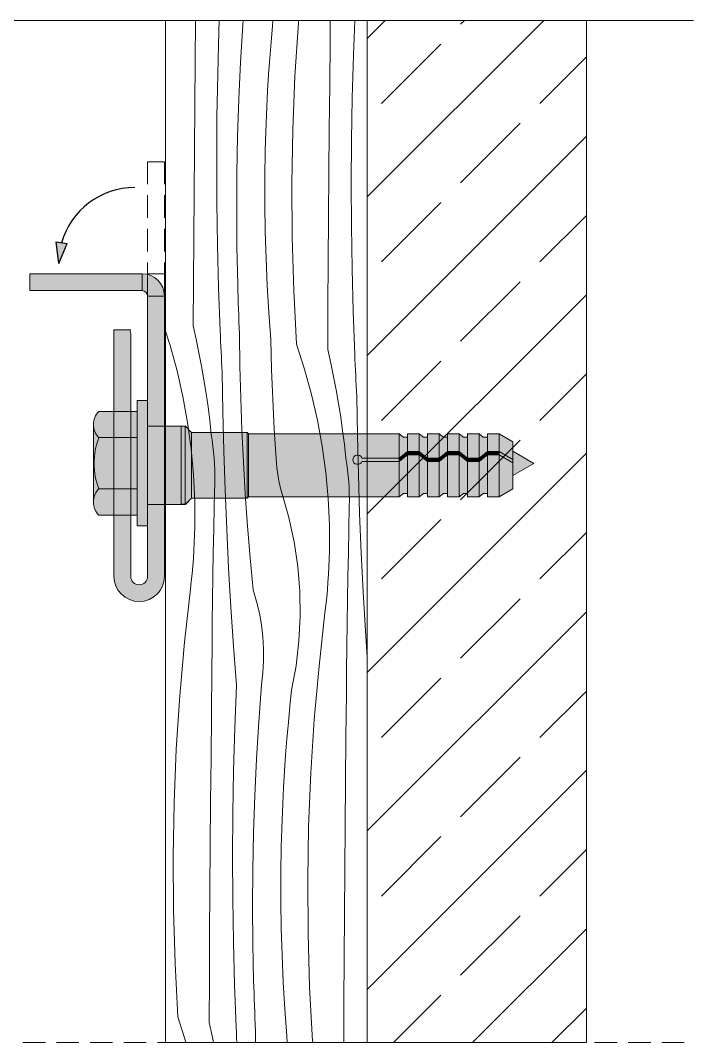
# Model space of a CAD drawing. Header units: millimetres. Extents: x -7826 to 55813, y 465 to 25965.
# Drawn here: x 49524 to 50125, y 17603 to 18515 of the extents above; entities that cross this region are included whole.
import ezdxf

# ---------------------------------------------------------------- set-up
doc = ezdxf.new("R2010")
doc.units = ezdxf.units.MM
doc.linetypes.add('Hidden Line', pattern=[30.00000000000001, 20, -10.00000000000001])
for name, color, linetype, lineweight in [('2D - Ogolne2', 251, 'Continuous', 15), ('2D Drafting - General102', 254, 'Continuous', 13), ('2D Drafting - General121', 255, 'Continuous', 0), ('2D Drafting - General2', 251, 'Continuous', 15), ('2D Drafting - General81', 251, 'Continuous', 20), ('ELE-warstwy2', 251, 'Continuous', 15), ('ELE-warstwy5', 161, 'Continuous', 25)]:
    doc.layers.add(name, color=color, linetype=linetype, lineweight=lineweight)
doc.layers.add('ELE-warstwy', color=7, linetype='Continuous')

# ---------------------------------------------------------------- blocks, each defined once
blk = doc.blocks.new('*X10')
at = {"layer": '2D Drafting - General81', "linetype": 'Continuous'}
for p, q in [((-48638.30052535297, 70713.02367664415), (-48637.98628550171, 70749.45745409699)), ((-48617.09543339001, 70739.73768477936), (-48616.72781924646, 70749.45745409699)), ((-48595.61483607774, 70745.23772607418), (-48595.29940338677, 70749.45745409699)), ((-48569.29773080954, 70744.59996641522), (-48568.82791658689, 70749.45745409699)), ((-48549.2544625452, 70699.64246053908), (-48546.1694664694, 70747.36089438394)), ((-48546.1694664694, 70747.36089438394), (-48545.98420055479, 70749.45745409699)), ((-48517.89342503818, 70731.19633603697), (-48517.72944995941, 70749.45745409699)), ((-48497.02767214277, 70718.56649895821), (-48495.85933659429, 70749.45745409699)), ((-48618.1344516319, 70701.5948504524), (-48617.09543339001, 70739.73768477936)), ((-48597.62923019942, 70712.25299251566), (-48595.61483607774, 70745.23772607418)), ((-48570.56404231687, 70730.14615155164), (-48569.29773080954, 70744.59996641522)), ((-48571.69975817657, 70715.68148914873), (-48570.56404231687, 70730.14615155164)), ((-48518.23276410573, 70691.85249082299), (-48517.89342503818, 70731.19633603697)), ((-48638.62591784885, 70673.67971361364), (-48638.30052535297, 70713.02367664415)), ((-48599.1942525533, 70679.2438856414), (-48597.62923019942, 70712.25299251566)), ((-48572.7047857425, 70701.20715916301), (-48571.69975817657, 70715.68148914873)), ((-48498.06669038466, 70680.42366463123), (-48497.02767214277, 70718.56649895821)), ((-48618.77025705313, 70663.44316476394), (-48618.1344516319, 70701.5948504524)), ((-48573.57904302943, 70686.72434233958), (-48572.7047857425, 70701.20715916301)), ((-48551.2136215596, 70651.86455952459), (-48549.2544625452, 70699.64246053908)), ((-48518.5581566016, 70652.50852779248), (-48518.23276410573, 70691.85249082299)), ((-48574.3224587197, 70672.23422011596), (-48573.57904302943, 70686.72434233958)), ((-48638.9373637322, 70634.33563771035), (-48638.62591784885, 70673.67971361364)), ((-48600.30961289411, 70646.2165272409), (-48599.1942525533, 70679.2438856414)), ((-48498.7024958059, 70642.2719789428), (-48498.06669038466, 70680.42366463123)), ((-48574.9349721691, 70657.73797452553), (-48574.3224587197, 70672.23422011596)), ((-48619.0027786217, 70625.28689000968), (-48618.77025705313, 70663.44316476394)), ((-48575.66404297001, 70633.60069841797), (-48574.93497216911, 70657.73797452552)), ((-48600.97510436979, 70613.17704248858), (-48600.30961289411, 70646.2165272409)), ((-48552.04585446468, 70604.05374989135), (-48551.2136215596, 70651.86455952459)), ((-48518.86960248496, 70613.16445188918), (-48518.5581566016, 70652.50852779248)), ((-48498.93501737445, 70604.11570418852), (-48498.7024958059, 70642.2719789428)), ((-48639.23486296383, 70594.99145387807), (-48638.9373637322, 70634.33563771035)), ((-48576.03020552394, 70609.45519019988), (-48575.66404297001, 70633.60069841797)), ((-48618.83199036036, 70587.1302889979), (-48619.0027786217, 70625.28689000968)), ((-48601.19060355989, 70580.1315588077), (-48600.97510436979, 70613.17704248858)), ((-48519.16710171659, 70573.82026805691), (-48518.86960248496, 70613.16445188918)), ((-48576.03337709037, 70585.30690595304), (-48576.03020552394, 70609.45519019988)), ((-48551.75069864278, 70556.23660848333), (-48552.04585446468, 70604.05374989135)), ((-48498.76422911311, 70565.95910317673), (-48498.93501737445, 70604.11570418852)), ((-48639.51841550641, 70555.64716706054), (-48639.23486296383, 70594.99145387807)), ((-48618.25791134952, 70548.97762457334), (-48618.83199036036, 70587.1302889979)), ((-48575.67355695263, 70561.16130238646), (-48576.03337709037, 70585.30690595304)), ((-48600.95607049847, 70547.08620473412), (-48601.19060355989, 70580.1315588077)), ((-48519.45065425918, 70534.47598123937), (-48519.16710171659, 70573.82026805691)), ((-48498.19015010227, 70527.80643875217), (-48498.76422911311, 70565.95910317673)), ((-48639.78802132428, 70516.30278220162), (-48639.51841550641, 70555.64716706054)), ((-48574.95082641809, 70537.02383560348), (-48575.67355695263, 70561.16130238646)), ((-48550.32831816372, 70508.43971566416), (-48551.75069864278, 70556.23660848333)), ((-48617.28060572512, 70510.83315914098), (-48618.25791134952, 70548.97762457334)), ((-48600.27154868146, 70514.04710877969), (-48600.95607049847, 70547.08620473412)), ((-48573.86534879982, 70512.89995986874), (-48574.95082641809, 70537.02383560348)), ((-48519.72026007704, 70495.13159638047), (-48519.45065425918, 70534.47598123937)), ((-48497.21284447788, 70489.66197331983), (-48498.19015010227, 70527.80643875217)), ((-48640.04368038355, 70476.95830424513), (-48639.78802132428, 70516.30278220162)), ((-48615.9001826715, 70472.70115418982), (-48617.28060572512, 70510.83315914098)), ((-48600.11238892927, 70508.49696673958), (-48600.27154868146, 70514.04710877969)), ((-48572.41736937964, 70488.79512637576), (-48573.86534879982, 70512.89995986874)), ((-48599.94053007183, 70502.94720340903), (-48600.11238892927, 70508.49696673958)), ((-48599.75597300891, 70497.39784784439), (-48599.94053007183, 70502.94720340903)), ((-48547.77950369353, 70460.68964054181), (-48550.32831816372, 70508.43971566416)), ((-48599.55871870679, 70491.84892909994), (-48599.75597300891, 70497.39784784439)), ((-48599.34876819823, 70486.30047622765), (-48599.55871870679, 70491.84892909994)), ((-48519.97591913631, 70455.78711842396), (-48519.72026007704, 70495.13159638047)), ((-48599.12612258243, 70480.75251827703), (-48599.34876819823, 70486.30047622765)), ((-48570.60721535277, 70464.71478201517), (-48572.41736937964, 70488.79512637576)), ((-48495.83242142425, 70451.52996836866), (-48497.21284447788, 70489.66197331983)), ((-48640.04368038356, 70476.95830424511), (-48637.33286675833, 70464.99136081632)), ((-48598.89078302508, 70475.20508429501), (-48599.12612258243, 70480.75251827703)), ((-48598.64275075832, 70469.65820332577), (-48598.89078302508, 70475.20508429501)), ((-48664.74784675526, 70472.25778852661), (-48660.62317430233, 70459.4781688505)), ((-48637.33286675833, 70464.99136081632), (-48634.8177642962, 70452.98176027574)), ((-48615.70318271692, 70468.02661749335), (-48615.9001826715, 70472.70115418981)), ((-48615.50012459305, 70463.35234004042), (-48615.70318271692, 70468.02661749335)), ((-48598.30088573666, 70441.0802582384), (-48598.64275075832, 70469.65820332579)), ((-48570.34051268478, 70451.397568975), (-48570.60721535276, 70464.71478201517)), ((-48660.62317430233, 70459.4781688505), (-48654.39722011604, 70436.79759704683)), ((-48615.29100864099, 70458.67832968237), (-48615.50012459305, 70463.35234004042)), ((-48615.07583521196, 70454.00459427008), (-48615.29100864099, 70458.67832968237)), ((-48547.77950369353, 70460.68964054182), (-48540.55541305508, 70438.30698302937)), ((-48519.97591913631, 70455.78711842396), (-48517.26510551108, 70443.82017499517)), ((-48634.8177642962, 70452.98176027574), (-48632.4990432594, 70440.93270312206)), ((-48614.85460466741, 70449.331141654), (-48615.07583521196, 70454.00459427008)), ((-48614.62731737892, 70444.65797968408), (-48614.85460466741, 70449.331141654)), ((-48569.97962308482, 70438.08257546513), (-48570.34051268478, 70451.397568975)), ((-48495.63542146967, 70446.8554316722), (-48495.83242142425, 70451.52996836866)), ((-48495.4323633458, 70442.18115421929), (-48495.63542146967, 70446.8554316722)), ((-48654.39722011604, 70436.79759704683), (-48649.18161441877, 70413.8635982659)), ((-48632.4990432594, 70440.93270312206), (-48630.37732157554, 70428.84740036889)), ((-48614.39397372828, 70439.98511620979), (-48614.62731737892, 70444.65797968408)), ((-48614.15457410742, 70435.3125590801), (-48614.39397372828, 70439.98511620979)), ((-48597.62061669956, 70412.50836556137), (-48598.30088573666, 70441.0802582384)), ((-48569.52456460782, 70424.77046762101), (-48569.97962308482, 70438.08257546513)), ((-48540.55541305508, 70438.30698302937), (-48534.32945886879, 70415.62641122568)), ((-48517.26510551108, 70443.82017499517), (-48514.75000304895, 70431.81057445459)), ((-48495.22324739374, 70437.50714386122), (-48495.4323633458, 70442.18115421929)), ((-48495.00807396471, 70432.83340844895), (-48495.22324739374, 70437.50714386122)), ((-48630.37732157554, 70428.84740036889), (-48628.45316467287, 70416.72907268918)), ((-48613.57070769314, 70400.40564342766), (-48614.15457410742, 70435.31255908012)), ((-48514.75000304895, 70431.81057445459), (-48512.43128201215, 70419.76151730091)), ((-48494.78684342016, 70428.15995583286), (-48495.00807396471, 70432.83340844895)), ((-48494.55955613167, 70423.48679386293), (-48494.78684342016, 70428.15995583286)), ((-48568.97536001989, 70411.4619114337), (-48569.52456460782, 70424.77046762101)), ((-48512.43128201215, 70419.76151730091), (-48510.30956032829, 70407.67621454776)), ((-48494.32621248103, 70418.81393038866), (-48494.55955613167, 70423.48679386293)), ((-48494.08681286017, 70414.14137325896), (-48494.32621248103, 70418.81393038866)), ((-48649.18161441877, 70413.8635982659), (-48644.98658747678, 70390.7211569118)), ((-48628.45316467287, 70416.72907268918), (-48626.72708532961, 70404.58094955678)), ((-48596.60203905101, 70383.9465323449), (-48597.62061669956, 70412.50836556137)), ((-48568.33203679718, 70398.15757271649), (-48568.97536001989, 70411.4619114337)), ((-48534.32945886879, 70415.62641122568), (-48529.11385317152, 70392.69241244475)), ((-48493.50294644589, 70379.2344576065), (-48494.08681286017, 70414.14137325896)), ((-48626.72708532961, 70404.58094955678), (-48625.19954353728, 70392.40626838592)), ((-48612.6994545909, 70365.5047182481), (-48613.57070769314, 70400.40564342766)), ((-48510.30956032829, 70407.67621454776), (-48508.38540342562, 70395.55788686803)), ((-48644.98658747678, 70390.7211569118), (-48641.82036771935, 70367.41566624286)), ((-48625.19954353728, 70392.40626838592), (-48623.87094637816, 70380.20827366844)), ((-48567.59462712446, 70384.85811707177), (-48568.33203679718, 70398.15757271649)), ((-48529.11385317152, 70392.69241244475), (-48524.91882622953, 70369.54997109064)), ((-48508.38540342562, 70395.55788686803), (-48506.65932408236, 70383.40976373565)), ((-48595.2452956409, 70355.39876422845), (-48596.60203905101, 70383.9465323449)), ((-48566.76316789361, 70371.56420985764), (-48567.59462712446, 70384.85811707177)), ((-48506.65932408236, 70383.40976373565), (-48505.13178229003, 70371.23508256477)), ((-48623.04687104071, 70374.89139295976), (-48623.87094637816, 70380.20827366844)), ((-48622.34763096995, 70369.55665923112), (-48623.04687104071, 70374.89139295976)), ((-48492.63169334365, 70344.33353242694), (-48493.50294644589, 70379.2344576065)), ((-48641.82036771935, 70367.41566624286), (-48639.68916559892, 70343.99283933418)), ((-48621.77361028892, 70364.20700308424), (-48622.34763096995, 70369.55665923112)), ((-48621.3251243322, 70358.84536331841), (-48621.77361028892, 70364.20700308424)), ((-48611.54087386457, 70330.61214953988), (-48612.6994545909, 70365.5047182481)), ((-48565.83770070166, 70358.27651615454), (-48566.76316789361, 70371.56420985764)), ((-48524.91882622953, 70369.54997109064), (-48521.7526064721, 70346.24448042172)), ((-48505.13178229003, 70371.23508256477), (-48503.80318513091, 70359.0370878473)), ((-48621.00241947266, 70353.47468531599), (-48621.3251243322, 70358.84536331841)), ((-48593.55057674499, 70326.86906487892), (-48595.2452956409, 70355.39876422845)), ((-48565.66063969871, 70354.3315923163), (-48565.83770070166, 70358.27651615454)), ((-48565.34522563486, 70350.39531378748), (-48565.66063969871, 70354.3315923163)), ((-48502.97910979346, 70353.72020713861), (-48503.80318513091, 70359.03708784729)), ((-48620.80567298616, 70348.09791942447), (-48621.00241947266, 70353.47468531599)), ((-48620.73499295411, 70342.7180193357), (-48620.80567298616, 70348.09791942447)), ((-48564.89184719694, 70346.4725312699), (-48565.34522563486, 70350.39531378748)), ((-48564.30106308616, 70342.56807883419), (-48564.89184719694, 70346.4725312699)), ((-48521.7526064721, 70346.24448042172), (-48519.62140435167, 70322.82165351303)), ((-48502.2798697227, 70348.38547340996), (-48502.97910979346, 70353.72020713861)), ((-48501.70584904167, 70343.03581726308), (-48502.2798697227, 70348.38547340996)), ((-48639.68916559892, 70343.99283933418), (-48638.59716140947, 70320.49861941262)), ((-48621.2337062287, 70316.44787665758), (-48620.79041820412, 70337.33794046326)), ((-48620.79041820412, 70337.33794046326), (-48620.73499295411, 70342.7180193357)), ((-48563.57360132966, 70338.68676796273), (-48564.30106308616, 70342.56807883419)), ((-48562.71035838334, 70334.83338162031), (-48563.57360132966, 70338.68676796273)), ((-48501.25736308495, 70337.67417749725), (-48501.70584904167, 70343.03581726308)), ((-48500.93465822541, 70332.30349949482), (-48501.25736308495, 70337.67417749725)), ((-48491.47311261732, 70309.44096371873), (-48492.63169334365, 70344.33353242694)), ((-48610.09504405649, 70295.73030273496), (-48611.54087386457, 70330.61214953988)), ((-48591.51812003826, 70298.36143542915), (-48593.55057674499, 70326.86906487892)), ((-48561.71239802713, 70331.01266836026), (-48562.71035838334, 70334.83338162031)), ((-48560.58095005413, 70327.22933647255), (-48561.71239802713, 70331.01266836026)), ((-48554.54477798093, 70305.88716679614), (-48560.58095005413, 70327.22933647255)), ((-48500.73791173891, 70326.92673360331), (-48500.93465822541, 70332.30349949482)), ((-48500.66723170686, 70321.54683351454), (-48500.73791173891, 70326.92673360331)), ((-48638.59716140947, 70320.49861941262), (-48638.54649708701, 70296.97908974047)), ((-48519.62140435167, 70322.82165351303), (-48518.52940016222, 70299.32743359148)), ((-48500.72265695687, 70316.1667546421), (-48500.66723170686, 70321.54683351454)), ((-48621.64340137443, 70295.55712703087), (-48621.2337062287, 70316.44787665758)), ((-48501.16594498145, 70295.27669083641), (-48500.72265695687, 70316.1667546421)), ((-48490.02728280924, 70274.55911691379), (-48491.47311261732, 70309.44096371873)), ((-48549.90843214446, 70284.19781740346), (-48554.54477798093, 70305.88716679614)), ((-48638.72829937512, 70290.11023172145), (-48638.54649708701, 70296.97908974047)), ((-48622.0195025819, 70274.66574560311), (-48621.64340137443, 70295.55712703087)), ((-48608.36206318215, 70260.86154253838), (-48610.09504405649, 70295.73030273496)), ((-48589.14821056155, 70269.87987391677), (-48591.51812003826, 70298.36143542915)), ((-48518.52940016222, 70299.32743359148), (-48518.47873583976, 70275.80790391933)), ((-48501.57564012718, 70274.38594120971), (-48501.16594498145, 70295.27669083641)), ((-48639.35843423576, 70276.38244690817), (-48638.99896019566, 70283.24430095588)), ((-48638.99896019566, 70283.24430095588), (-48638.72829937512, 70290.11023172145)), ((-48546.69151684667, 70262.25299943292), (-48549.90843214446, 70284.19781740346)), ((-48639.80666131382, 70269.52581836027), (-48639.35843423576, 70276.38244690817)), ((-48622.3620088786, 70253.77378639592), (-48622.0195025819, 70274.66574560311)), ((-48518.66053812788, 70268.93904590029), (-48518.47873583976, 70275.80790391931)), ((-48501.95174133465, 70253.49455978196), (-48501.57564012718, 70274.38594120971)), ((-48488.2943019349, 70239.69035671721), (-48490.02728280924, 70274.55911691379)), ((-48640.34356638961, 70262.67556321925), (-48639.80666131382, 70269.52581836027)), ((-48586.44118068158, 70241.42837472359), (-48589.14821056155, 70269.87987391677)), ((-48518.93119894841, 70262.07311513471), (-48518.66053812788, 70268.93904590029)), ((-48641.68303615803, 70248.99875925918), (-48640.9690595768, 70255.83282832519)), ((-48640.9690595768, 70255.83282832519), (-48640.34356638961, 70262.67556321925)), ((-48606.34204872353, 70226.00823276809), (-48608.36206318215, 70260.86154253838)), ((-48544.90763447641, 70240.14550424504), (-48546.69151684667, 70262.25299943292)), ((-48519.73890006657, 70248.3546325391), (-48519.29067298851, 70255.21126108701)), ((-48519.29067298851, 70255.21126108701), (-48518.93119894841, 70262.07311513471)), ((-48664.63208924036, 70239.139996885), (-48664.74784675526, 70246.61762698003)), ((-48642.48537660242, 70242.17450015151), (-48641.68303615803, 70248.99875925918)), ((-48622.67091937883, 70232.88130343241), (-48622.3620088786, 70253.77378639592)), ((-48520.27580514236, 70241.50437739809), (-48519.73890006657, 70248.3546325391)), ((-48502.29424763135, 70232.60260057477), (-48501.95174133465, 70253.49455978196)), ((-48664.74784675526, 70236.80612486946), (-48664.63208924036, 70239.139996885)), ((-48647.81627731081, 70194.65452932837), (-48642.48537660242, 70242.17450015151)), ((-48583.40324050737, 70231.14220362164), (-48586.44118068158, 70241.42837472359)), ((-48544.56432799312, 70217.96881106385), (-48544.90763447641, 70240.14550424504)), ((-48520.90129832955, 70234.66164250404), (-48520.27580514236, 70241.50437739809)), ((-48486.27428747628, 70204.83704694692), (-48488.2943019349, 70239.69035671721)), ((-48622.94623328383, 70211.98835073701), (-48622.67091937883, 70232.88130343241)), ((-48580.95440958272, 70220.70009542728), (-48583.40324050737, 70231.14220362164)), ((-48522.41761535517, 70221.00331433034), (-48521.61527491078, 70227.82757343801)), ((-48521.61527491078, 70227.82757343801), (-48520.90129832955, 70234.66164250404)), ((-48502.60315813158, 70211.71011761125), (-48502.29424763135, 70232.60260057477)), ((-48604.03513762115, 70191.17273619457), (-48606.34204872353, 70226.00823276809)), ((-48579.10259348003, 70210.1357604476), (-48580.95440958272, 70220.70009542728)), ((-48545.66304903226, 70195.81669170992), (-48544.56432799312, 70217.96881106385)), ((-48527.74851606356, 70173.48334350722), (-48522.41761535517, 70221.00331433034)), ((-48623.18794988168, 70191.09498233543), (-48622.94623328383, 70211.98835073701)), ((-48577.853770426, 70199.48330357514), (-48579.10259348003, 70210.1357604476)), ((-48502.87847203659, 70190.81716491586), (-48502.60315813158, 70211.71011761125)), ((-48577.21197200196, 70188.7771141866), (-48577.853770426, 70199.48330357514)), ((-48484.74784675527, 70181.78703845224), (-48486.27428747628, 70204.83704694692)), ((-48652.02539557516, 70147.0220881477), (-48647.81627731081, 70194.65452932837)), ((-48623.39606854732, 70170.20125225438), (-48623.18794988168, 70191.09498233543)), ((-48601.4414862648, 70156.35741438076), (-48604.03513762115, 70191.17273619457)), ((-48548.19915176717, 70173.78281409586), (-48545.66304903226, 70195.81669170992)), ((-48503.12018863443, 70169.92379651427), (-48502.87847203659, 70190.81716491586)), ((-48577.17927012879, 70178.0517551237), (-48577.21197200196, 70188.7771141866)), ((-48577.75577037812, 70167.34185111371), (-48577.17927012879, 70178.0517551237)), ((-48552.16191255351, 70151.96034616156), (-48548.19915176717, 70173.78281409586)), ((-48531.95763432791, 70125.85090232654), (-48527.74851606356, 70173.48334350722)), ((-48623.74935414394, 70130.85752980073), (-48623.39606854732, 70170.20125225438)), ((-48578.93961163145, 70156.68197699028), (-48577.75577037812, 70167.34185111371)), ((-48503.32830730007, 70149.03006643323), (-48503.12018863443, 70169.92379651427)), ((-48602.88360124852, 70118.22769272198), (-48601.4414862648, 70156.35741438076)), ((-48581.40300393626, 70123.72773401678), (-48578.93961163145, 70156.68197699028)), ((-48655.11039165096, 70099.30365430284), (-48652.02539557516, 70147.0220881477)), ((-48553.68909481262, 70137.53176261044), (-48552.16191255351, 70151.96034616156)), ((-48503.68159289669, 70109.68634397957), (-48503.32830730007, 70149.03006643323)), ((-48555.08589866806, 70123.08997435782), (-48553.68909481262, 70137.53176261044)), ((-48624.08869321148, 70091.51368458675), (-48623.74935414394, 70130.85752980073)), ((-48603.92261949042, 70080.084858395), (-48602.88360124852, 70118.22769272198)), ((-48583.41739805793, 70090.74300045826), (-48581.40300393626, 70123.72773401678)), ((-48556.35221017538, 70108.63615949424), (-48555.08589866806, 70123.08997435782)), ((-48535.04263040371, 70078.13246848168), (-48531.95763432791, 70125.85090232654)), ((-48557.48792603509, 70094.17149709133), (-48556.35221017538, 70108.63615949424)), ((-48504.02093196423, 70070.3424987656), (-48503.68159289669, 70109.68634397957)), ((-48657.06955066536, 70051.52575328836), (-48655.11039165096, 70099.30365430284)), ((-48624.41408570737, 70052.16972155625), (-48624.08869321148, 70091.51368458675)), ((-48584.98242041182, 70057.733893584), (-48583.41739805793, 70090.74300045826)), ((-48558.49295360102, 70079.69716710561), (-48557.48792603509, 70094.17149709133)), ((-48604.55842491165, 70041.93317270654), (-48603.92261949042, 70080.084858395)), ((-48559.36721088794, 70065.21435028219), (-48558.49295360102, 70079.69716710561)), ((-48537.00178941811, 70030.3545674672), (-48535.04263040371, 70078.13246848168)), ((-48560.11062657821, 70050.72422805856), (-48559.36721088794, 70065.21435028219)), ((-48504.34632446012, 70030.99853573508), (-48504.02093196423, 70070.3424987656)), ((-48586.09778075262, 70024.70653518352), (-48584.98242041182, 70057.733893584)), ((-48657.90178357043, 70003.71494365511), (-48657.06955066536, 70051.52575328836)), ((-48624.72553159071, 70012.82564565295), (-48624.41408570737, 70052.16972155625)), ((-48560.72314002762, 70036.22798246813), (-48560.11062657821, 70050.72422805856)), ((-48604.79094648021, 70003.77689795228), (-48604.55842491165, 70041.93317270654)), ((-48561.45221082852, 70012.09070636057), (-48560.72314002762, 70036.22798246812)), ((-48537.83402232318, 69982.54375783395), (-48537.00178941811, 70030.3545674672)), ((-48504.65777034347, 69991.6544598318), (-48504.34632446012, 70030.99853573508)), ((-48586.7632722283, 69991.66705043118), (-48586.09778075262, 70024.70653518352)), ((-48625.02303082235, 69973.48146182067), (-48624.72553159071, 70012.82564565295)), ((-48561.81837338245, 69987.94519814248), (-48561.45221082852, 70012.09070636057)), ((-48657.60662774854, 69955.8978022471), (-48657.90178357043, 70003.71494365511)), ((-48604.62015821887, 69965.6202969405), (-48604.79094648021, 70003.77689795228)), ((-48586.97877141841, 69958.6215667503), (-48586.7632722283, 69991.66705043118)), ((-48504.9552695751, 69952.31027599951), (-48504.65777034347, 69991.6544598318)), ((-48561.82154494889, 69963.79691389564), (-48561.81837338245, 69987.94519814248)), ((-48537.53886650129, 69934.72661642593), (-48537.83402232318, 69982.54375783395)), ((-48625.30658336493, 69934.13717500314), (-48625.02303082235, 69973.48146182067)), ((-48604.04607920803, 69927.46763251594), (-48604.62015821887, 69965.6202969405)), ((-48561.46172481114, 69939.65131032906), (-48561.82154494889, 69963.79691389564)), ((-48656.18424726947, 69908.10090942793), (-48657.60662774854, 69955.8978022471)), ((-48586.74423835699, 69925.57621267674), (-48586.97877141841, 69958.6215667503)), ((-48505.23882211768, 69912.96598918199), (-48504.9552695751, 69952.31027599951)), ((-48560.73899427659, 69915.51384354608), (-48561.46172481114, 69939.65131032906)), ((-48536.11648602222, 69886.92972360677), (-48537.53886650129, 69934.72661642593)), ((-48625.57618918279, 69894.79279014422), (-48625.30658336493, 69934.13717500314)), ((-48603.06877358364, 69889.3231670836), (-48604.04607920803, 69927.46763251594)), ((-48586.05971653997, 69892.53711672229), (-48586.74423835699, 69925.57621267674)), ((-48653.63543279929, 69860.35083430557), (-48656.18424726947, 69908.10090942793)), ((-48559.65351665832, 69891.38996781134), (-48560.73899427659, 69915.51384354608)), ((-48505.50842793554, 69873.62160432307), (-48505.23882211768, 69912.96598918199)), ((-48625.83184824207, 69855.44831218773), (-48625.57618918279, 69894.79279014422)), ((-48601.68835053001, 69851.19116213243), (-48603.06877358364, 69889.3231670836)), ((-48585.90055678778, 69886.98697468218), (-48586.05971653997, 69892.53711672229)), ((-48558.20553723815, 69867.28513431837), (-48559.65351665832, 69891.38996781134)), ((-48585.72869793033, 69881.43721135163), (-48585.90055678778, 69886.98697468218)), ((-48585.54414086742, 69875.887855787), (-48585.72869793033, 69881.43721135163)), ((-48533.56767155204, 69839.17964848442), (-48536.11648602222, 69886.92972360677)), ((-48585.3468865653, 69870.33893704254), (-48585.54414086742, 69875.887855787)), ((-48505.74286501198, 69837.54306905842), (-48505.50842793554, 69873.62160432307)), ((-48585.13693605674, 69864.79048417025), (-48585.3468865653, 69870.33893704254)), ((-48584.91429044095, 69859.24252621963), (-48585.13693605674, 69864.79048417025)), ((-48556.39538321128, 69843.20478995779), (-48558.20553723815, 69867.28513431837)), ((-48653.6354327993, 69860.35083430557), (-48646.41134216085, 69837.96817679312)), ((-48625.83184824208, 69855.44831218771), (-48623.12103461685, 69843.48136875892)), ((-48584.67895088359, 69853.69509223761), (-48584.91429044095, 69859.24252621963)), ((-48584.43091861683, 69848.14821126839), (-48584.67895088359, 69853.69509223761)), ((-48601.49135057544, 69846.51662543595), (-48601.68835053001, 69851.19116213241)), ((-48601.28829245157, 69841.84234798304), (-48601.49135057544, 69846.51662543595)), ((-48584.30405410085, 69837.54306905842), (-48584.43091861684, 69848.14821126839)), ((-48646.41134216085, 69837.96817679312), (-48646.29464751561, 69837.54306905842)), ((-48623.12103461685, 69843.48136875892), (-48621.87741022258, 69837.54306905842)), ((-48601.09594204226, 69837.54306905842), (-48601.28829245157, 69841.84234798304)), ((-48556.28199641896, 69837.54306905842), (-48556.39538321128, 69843.20478995779)), ((-48533.56767155205, 69839.17964848444), (-48533.03945911329, 69837.54306905842))]:
    blk.add_line(p, q, dxfattribs=at)
blk = doc.blocks.new('Wype_nienie_19')
at = {"layer": '2D Drafting - General2', "linetype": 'Continuous'}
for p, q in [((-48484.74784675527, 70749.45745409699), (-48664.74784675526, 70749.45745409699)), ((-48664.74784675526, 70749.45745409699), (-48664.74784675526, 69837.54306905842)), ((-48484.74784675527, 69837.54306905842), (-48484.74784675527, 70749.45745409699)), ((-48664.74784675526, 69837.54306905842), (-48484.74784675527, 69837.54306905842))]:
    blk.add_line(p, q, dxfattribs=at)
at = {"layer": '2D Drafting - General81', "linetype": 'Continuous'}
blk.add_blockref('*X10', (0, 0), dxfattribs=at)
blk = doc.blocks.new('_uk_6', base_point=(-48692.12872372268, 70532.66578954876))
at = {"layer": 'ELE-warstwy5', "linetype": 'Continuous'}
blk.add_hatch(color=256, dxfattribs=at).paths.add_polyline_path([(-48759.8830811737, 70532.66578954876), (-48762.26583468268, 70551.83679410715), (-48752.36110203905, 70550.45974245305)], flags=0)
for p, q in [((-48759.8830811737, 70532.66578954876), (-48762.26583468268, 70551.83679410715)), ((-48762.26583468268, 70551.83679410715), (-48752.36110203905, 70550.45974245305)), ((-48759.8830811737, 70532.66578954876), (-48752.36110203905, 70550.45974245305))]:
    blk.add_line(p, q, dxfattribs=at)
blk.add_arc((-48692.12872372268, 70532.66578954876), 67.75435745101177, 90, 164.1698485205448, dxfattribs=at)

msp = doc.modelspace()

# ---------------------------------------------------------------- hatches: boundary and pattern name
at = {"layer": '2D Drafting - General102', "linetype": 'Continuous'}
msp.add_hatch(color=256, dxfattribs=at).paths.add_polyline_path([(49632.93919496427, 18273.70661946384), (49632.93919496427, 18288.70661946386), (49532.9391928781, 18288.70661946386), (49532.9391928781, 18273.70661946384)])
h = msp.add_hatch(color=256, dxfattribs=at)
edge = h.paths.add_edge_path()
edge.add_line((49632.93919496427, 18288.70661946386), (49632.93919496427, 18273.70661946384))
edge.add_arc((49632.93919496427, 18268.70663168282), 4.999987781018717, 0, 90.00000000008328, ccw=False)
edge.add_line((49637.9391827453, 18268.70663168282), (49652.9391827453, 18268.70663168282))
edge.add_arc((49632.93919496427, 18268.70663168282), 19.99998778103327, 0, 90)
h = msp.add_hatch(color=256, dxfattribs=at)
edge = h.paths.add_edge_path()
edge.add_line((49652.9391827453, 18018.7066161856), (49652.9391827453, 18268.70663168282))
edge.add_line((49652.9391827453, 18268.70663168282), (49637.9391827453, 18268.70663168282))
edge.add_line((49637.9391827453, 18268.70663168282), (49637.9391827453, 18018.7066161856))
edge.add_arc((49630.4391827453, 18018.7066161856), 7.5, -180, 0, ccw=False)
edge.add_line((49622.9391827453, 18018.7066161856), (49622.9391827453, 18233.7066161856))
edge.add_arc((49607.93918274527, 18233.70661618562), 15.0000000000291, 359.9999999999444, 379.4712520273329)
edge.add_line((49622.08131562948, 18238.70662393422), (49607.9391827453, 18238.70662393422))
edge.add_line((49607.9391827453, 18238.70662393422), (49607.9391827453, 18018.7066161856))
edge.add_arc((49630.4391827453, 18018.7066161856), 22.5, 180, 360)
at = {"layer": '2D Drafting - General121', "linetype": 'Continuous'}
for points in [[(49637.9391827453, 18119.62272212798), (49637.9391827453, 18063.70357186233), (49628.61932436769, 18063.70357186233), (49628.61932436769, 18119.62272212798), (49628.61932436769, 18175.54187239363), (49637.9391827453, 18175.54187239363)], [(49667.93917473459, 18082.94544844993), (49637.9391827453, 18082.94544844993), (49637.9391827453, 18119.62272212798), (49637.9391827453, 18152.61734566063), (49667.93917473459, 18152.61734566063), (49667.93917473459, 18115.74704880138)], [(49637.9391827453, 18082.94544844993), (49637.9391827453, 18119.62272212798), (49637.9391827453, 18152.61734566063), (49667.93917473459, 18152.61734566063), (49667.93917473459, 18116.69678660504), (49667.93917473459, 18082.94544844993)], [(49667.93917473459, 18083.04253355512), (49667.93917473459, 18115.74704880138), (49667.93917473459, 18152.61734566063), (49671.4526401668, 18152.61734640502), (49671.4526401668, 18083.04253355512)], [(49671.4526401668, 18083.04253355512), (49671.4526401668, 18152.61734640502), (49671.62816950849, 18152.61734640502), (49677.04171695362, 18147.20379895989), (49677.04171695362, 18088.45608100025), (49671.62816950849, 18083.04253355512)], [(49677.04171695362, 18088.35899589506), (49677.04171695362, 18147.20379895989), (49726.78403386622, 18147.20379895989), (49726.78403386622, 18088.35899589506)], [(49726.78403386622, 18088.35899589506), (49726.78403386622, 18147.20379895989), (49728.02950536804, 18145.95832745808), (49728.02950536804, 18089.60446739688)], [(49869.88964331862, 18142.99966127319), (49869.88964331862, 18130.04859925326), (49862.44836553036, 18124.30211467953), (49862.44836553036, 18145.95832745808), (49866.19131058754, 18142.99966127319)], [(49880.2449749657, 18145.95832745808), (49880.2449749657, 18130.04859925326), (49869.88964331862, 18130.04859925326), (49869.88964331862, 18145.95832745808)], [(49887.68625275396, 18142.99966127319), (49887.68625275396, 18124.30211467953), (49880.2449749657, 18130.04859925326), (49880.2449749657, 18145.95832745808), (49883.98792002287, 18142.99966127319)], [(49898.04158440102, 18145.95832745808), (49898.04158440102, 18124.30211467953), (49887.68625275396, 18124.30211467953), (49887.68625275396, 18145.95832745808)], [(49898.04158440102, 18124.30211467953), (49898.04158440102, 18145.95832745808), (49901.78452945819, 18142.99966127319), (49905.4828621893, 18142.99966127319), (49905.4828621893, 18130.04859925326)], [(49915.83819383636, 18145.95832745808), (49915.83819383636, 18130.04859925326), (49905.4828621893, 18130.04859925326), (49905.4828621893, 18145.95832745808)], [(49923.27947162462, 18142.99966127319), (49923.27947162462, 18124.30211467953), (49915.83819383636, 18130.04859925326), (49915.83819383636, 18145.95832745808), (49919.58113889353, 18142.99966127319)], [(49933.6348032717, 18145.95832745808), (49933.6348032717, 18124.30211467953), (49923.27947162462, 18124.30211467953), (49923.27947162462, 18145.95832745808)], [(49941.07608105995, 18142.99966127319), (49941.07608105995, 18130.04859925326), (49933.6348032717, 18124.30211467953), (49933.6348032717, 18145.95832745808), (49937.37774832887, 18142.99966127319)], [(49941.07608105995, 18130.04859925326), (49941.07608105995, 18145.95832745808), (49951.43141270703, 18145.95832745808), (49951.43141270703, 18130.04859925326)], [(49963.81174168571, 18122.90081298476), (49951.43141270703, 18130.04859925326), (49951.43141270703, 18145.95832745808), (49963.81174168571, 18138.81054118956)], [(49862.44836553036, 18124.30211467953), (49869.88964331862, 18130.04859925326), (49869.88964331862, 18127.08993306839), (49862.44836553036, 18121.34344849464)], [(49869.88964331862, 18130.04859925326), (49880.2449749657, 18130.04859925326), (49880.2449749657, 18127.08993306839), (49869.88964331862, 18127.08993306839)], [(49887.68625275396, 18121.34344849464), (49880.2449749657, 18127.0899330684), (49880.2449749657, 18130.04859925326), (49887.68625275396, 18124.30211467953)], [(49905.4828621893, 18127.08993306839), (49898.04158440102, 18121.34344849464), (49898.04158440102, 18124.30211467953), (49905.4828621893, 18130.04859925326)], [(49915.83819383636, 18127.08993306839), (49905.4828621893, 18127.08993306839), (49905.4828621893, 18130.04859925326), (49915.83819383636, 18130.04859925326)], [(49923.27947162462, 18121.34344849464), (49915.83819383636, 18127.08993306839), (49915.83819383636, 18130.04859925326), (49923.27947162462, 18124.30211467953)], [(49933.6348032717, 18124.30211467953), (49941.07608105995, 18130.04859925326), (49941.07608105995, 18127.08993306839), (49933.6348032717, 18121.34344849464)], [(49941.07608105995, 18130.04859925326), (49951.43141270703, 18130.04859925326), (49951.43141270703, 18127.08993306839), (49941.07608105995, 18127.08993306839)], [(49963.81174168571, 18119.94214679989), (49951.43141270703, 18127.0899330684), (49951.43141270703, 18130.04859925326), (49963.81174168571, 18122.90081298476)], [(49982.53956629906, 18119.52563702278), (49963.81174168571, 18108.71312244093), (49963.81174168571, 18130.33815160465)], [(49869.88964331862, 18092.56313358176), (49866.19131058754, 18092.56313358176), (49862.44836553036, 18089.60446739688), (49862.44836553036, 18121.34344849464), (49869.88964331862, 18127.08993306839)], [(49869.88964331862, 18089.60446739688), (49869.88964331862, 18127.08993306839), (49880.2449749657, 18127.08993306839), (49880.2449749657, 18089.60446739688)], [(49887.68625275396, 18092.56313358176), (49883.98792002287, 18092.56313358176), (49880.2449749657, 18089.6044673969), (49880.2449749657, 18127.0899330684), (49887.68625275396, 18121.34344849464)], [(49887.68625275396, 18124.30211467953), (49898.04158440102, 18124.30211467953), (49898.04158440102, 18121.34344849464), (49887.68625275396, 18121.34344849464)], [(49887.68625275396, 18089.60446739688), (49887.68625275396, 18121.34344849464), (49898.04158440102, 18121.34344849464), (49898.04158440102, 18089.60446739688)], [(49905.4828621893, 18092.56313358176), (49901.78452945819, 18092.56313358176), (49898.04158440102, 18089.60446739688), (49898.04158440102, 18121.34344849464), (49905.4828621893, 18127.08993306839)], [(49915.83819383636, 18089.60446739688), (49905.4828621893, 18089.60446739688), (49905.4828621893, 18127.08993306839), (49915.83819383636, 18127.08993306839)], [(49923.27947162462, 18092.56313358176), (49919.58113889353, 18092.56313358176), (49915.83819383636, 18089.6044673969), (49915.83819383636, 18127.08993306839), (49923.27947162462, 18121.34344849464)], [(49923.27947162462, 18124.30211467953), (49933.6348032717, 18124.30211467953), (49933.6348032717, 18121.34344849464), (49923.27947162462, 18121.34344849464)], [(49933.6348032717, 18089.60446739688), (49923.27947162462, 18089.60446739688), (49923.27947162462, 18121.34344849464), (49933.6348032717, 18121.34344849464)], [(49941.07608105995, 18092.56313358176), (49937.37774832887, 18092.56313358176), (49933.6348032717, 18089.60446739688), (49933.6348032717, 18121.34344849464), (49941.07608105995, 18127.08993306839)], [(49941.07608105995, 18089.60446739688), (49941.07608105995, 18127.08993306839), (49951.43141270703, 18127.08993306839), (49951.43141270703, 18089.60446739688)], [(49963.81174168571, 18096.7522536654), (49951.43141270703, 18089.60446739688), (49951.43141270703, 18127.08993306839), (49963.81174168571, 18119.94214679989)]]:
    msp.add_hatch(color=256, dxfattribs=at).paths.add_polyline_path(points)
h = msp.add_hatch(color=256, dxfattribs=at)
edge = h.paths.add_edge_path()
edge.add_line((49628.61932436769, 18142.5340406396), (49594.44651031645, 18142.5340406396))
edge.add_arc((49605.88598926259, 18154.18386361161), 16.32727943775157, 134.4780486831349, 225.5219513168651, ccw=False)
edge.add_line((49594.44651031645, 18165.83368658363), (49628.61932436769, 18165.83368658363))
edge.add_line((49628.61932436769, 18165.83368658363), (49628.61932436769, 18142.5340406396))
h = msp.add_hatch(color=256, dxfattribs=at)
edge = h.paths.add_edge_path()
edge.add_arc((49653.75469999215, 18119.62272212798), 63.57979143210105, 180, 201.1220213823848)
edge.add_arc((49605.8859892626, 18085.06158064435), 16.32727943775667, 134.4780486831531, 180)
edge.add_line((49589.55870982484, 18085.06158064435), (49589.55870982484, 18154.18386361161))
edge.add_arc((49605.8859892626, 18154.18386361161), 16.32727943775535, 180, 225.5219513168469)
edge.add_arc((49653.75469999215, 18119.62272212798), 63.57979143210049, 158.8779786176152, 180)
h = msp.add_hatch(color=256, dxfattribs=at)
edge = h.paths.add_edge_path()
edge.add_line((49628.61932436769, 18096.71140361637), (49594.44651031645, 18096.71140361637))
edge.add_arc((49653.75469999213, 18119.62272212798), 63.57979143208014, 180, 201.1220213823918, ccw=False)
edge.add_arc((49653.75469999213, 18119.62272212798), 63.57979143207194, 158.8779786176058, 180, ccw=False)
edge.add_line((49594.44651031645, 18142.5340406396), (49628.61932436769, 18142.5340406396))
edge.add_line((49628.61932436769, 18142.5340406396), (49628.61932436769, 18119.62272212798))
edge.add_line((49628.61932436769, 18119.62272212798), (49628.61932436769, 18096.71140361637))
h = msp.add_hatch(color=256, dxfattribs=at)
edge = h.paths.add_edge_path()
edge.add_line((49728.02950536804, 18089.60446739688), (49728.02950536804, 18145.95832745808))
edge.add_line((49728.02950536804, 18145.95832745808), (49862.44836553036, 18145.95832745808))
edge.add_line((49862.44836553036, 18145.95832745808), (49862.44836553036, 18124.30211467953))
edge.add_line((49862.44836553036, 18124.30211467953), (49829.13974879088, 18124.30211467953))
edge.add_arc((49825.22514035628, 18122.82278158709), 4.184804128586707, 20.70161155939179, 339.2983884406082)
edge.add_line((49829.13974879088, 18121.34344849464), (49862.44836553036, 18121.34344849464))
edge.add_line((49862.44836553036, 18121.34344849464), (49862.44836553036, 18089.60446739688))
edge.add_line((49862.44836553036, 18089.60446739688), (49728.02950536804, 18089.60446739688))
h = msp.add_hatch(color=256, dxfattribs=at)
edge = h.paths.add_edge_path()
edge.add_line((49862.44836553036, 18121.34344849464), (49829.13974879088, 18121.34344849464))
edge.add_arc((49825.22514035628, 18122.82278158709), 4.184804128586707, 20.70161155939178, 339.2983884406082, ccw=False)
edge.add_line((49829.13974879088, 18124.30211467953), (49862.44836553036, 18124.30211467953))
edge.add_line((49862.44836553036, 18124.30211467953), (49862.44836553036, 18121.34344849464))
h = msp.add_hatch(color=256, dxfattribs=at)
edge = h.paths.add_edge_path()
edge.add_line((49628.61932436769, 18073.41175767235), (49594.44651031645, 18073.41175767235))
edge.add_arc((49605.88598926258, 18085.06158064435), 16.32727943773609, 134.4780486831167, 225.5219513168475, ccw=False)
edge.add_line((49594.44651031645, 18096.71140361637), (49628.61932436769, 18096.71140361637))
edge.add_line((49628.61932436769, 18096.71140361637), (49628.61932436769, 18073.41175767235))
at = {"layer": '2D Drafting - General81', "linetype": 'Continuous'}
h = msp.add_hatch(dxfattribs=at)
h.set_pattern_fill('SOLID___DASHED', color=256, style=0, pattern_type=2)
h.set_pattern_definition([(44.99999999999999, (98318.55812516046, -52234.74375773739), (-70.71067811865473, 70.71067811865478), []), (44.99999999999999, (98283.20278610114, -52199.38841867806), (-70.71067811865473, 70.71067811865478), [75, -25])])
h.paths.add_polyline_path([(49833.8102784052, 17602.79931132104), (50029.35599936851, 17602.79931132104), (50029.35599936851, 18514.71371260903), (49833.8102784052, 18514.71371260903)])

# ---------------------------------------------------------------- linework, layer by layer
at = {"layer": '2D - Ogolne2', "linetype": 'Continuous'}
for p, q in [((49671.62816950849, 18152.61734640502), (49667.93917473459, 18152.61734640502)), ((49667.93917473459, 18152.61734640502), (49667.93917473459, 18115.74704880138)), ((49677.04171695362, 18147.20379895989), (49671.62816950849, 18152.61734640502)), ((49726.78403386622, 18147.20379895989), (49677.04171695362, 18147.20379895989)), ((49677.04171695362, 18147.20379895989), (49677.04171695362, 18088.35899589506)), ((49728.02950536804, 18145.95832745808), (49726.78403386622, 18147.20379895989)), ((49726.78403386622, 18147.20379895989), (49726.78403386622, 18088.35899589506)), ((49862.44836553036, 18145.95832745808), (49728.02950536804, 18145.95832745808)), ((49728.02950536804, 18089.60446739688), (49728.02950536804, 18145.95832745808)), ((49866.19131058754, 18142.99966127319), (49862.44836553036, 18145.95832745808)), ((49862.44836553036, 18145.95832745808), (49862.44836553036, 18089.60446739688)), ((49869.88964331862, 18142.99966127319), (49866.19131058754, 18142.99966127319)), ((49869.88964331862, 18145.95832745808), (49869.88964331862, 18142.99966127319)), ((49880.2449749657, 18145.95832745808), (49869.88964331862, 18145.95832745808)), ((49869.88964331862, 18145.95832745808), (49869.88964331862, 18089.60446739688)), ((49883.98792002287, 18142.99966127319), (49880.2449749657, 18145.95832745808)), ((49880.2449749657, 18145.95832745808), (49880.2449749657, 18089.60446739688)), ((49887.68625275396, 18142.99966127319), (49883.98792002287, 18142.99966127319)), ((49887.68625275396, 18145.95832745808), (49887.68625275396, 18142.99966127319)), ((49898.04158440102, 18145.95832745808), (49887.68625275396, 18145.95832745808)), ((49887.68625275396, 18145.95832745808), (49887.68625275396, 18089.60446739688)), ((49901.78452945819, 18142.99966127319), (49898.04158440102, 18145.95832745808)), ((49898.04158440102, 18145.95832745808), (49898.04158440102, 18089.60446739688)), ((49905.4828621893, 18142.99966127319), (49901.78452945819, 18142.99966127319)), ((49905.4828621893, 18145.95832745808), (49905.4828621893, 18142.99966127319)), ((49915.83819383636, 18145.95832745808), (49905.4828621893, 18145.95832745808)), ((49905.4828621893, 18145.95832745808), (49905.4828621893, 18089.60446739688)), ((49919.58113889353, 18142.99966127319), (49915.83819383636, 18145.95832745808)), ((49915.83819383636, 18145.95832745808), (49915.83819383636, 18089.60446739688)), ((49923.27947162462, 18142.99966127319), (49919.58113889353, 18142.99966127319)), ((49923.27947162462, 18145.95832745808), (49923.27947162462, 18142.99966127319)), ((49933.6348032717, 18145.95832745808), (49923.27947162462, 18145.95832745808)), ((49923.27947162462, 18145.95832745808), (49923.27947162462, 18089.60446739688)), ((49937.37774832886, 18142.99966127319), (49933.6348032717, 18145.95832745808)), ((49933.6348032717, 18145.95832745808), (49933.6348032717, 18089.60446739688)), ((49941.07608105995, 18142.99966127319), (49937.37774832886, 18142.99966127319)), ((49941.07608105995, 18145.95832745808), (49941.07608105995, 18089.60446739688)), ((49951.43141270703, 18145.95832745808), (49941.07608105995, 18145.95832745808)), ((49963.81174168571, 18138.81054118956), (49951.43141270703, 18145.95832745808)), ((49951.43141270703, 18145.95832745808), (49951.43141270703, 18089.60446739688)), ((49963.81174168571, 18138.81054118956), (49963.81174168571, 18096.7522536654)), ((49869.88964331862, 18130.04859925326), (49862.44836553036, 18124.30211467953)), ((49880.2449749657, 18130.04859925326), (49869.88964331862, 18130.04859925326)), ((49887.68625275396, 18124.30211467953), (49880.2449749657, 18130.04859925326)), ((49905.4828621893, 18130.04859925326), (49898.04158440102, 18124.30211467953)), ((49915.83819383636, 18130.04859925326), (49905.4828621893, 18130.04859925326)), ((49923.27947162462, 18124.30211467953), (49915.83819383636, 18130.04859925326)), ((49941.07608105995, 18130.04859925326), (49933.6348032717, 18124.30211467953)), ((49951.43141270703, 18130.04859925326), (49941.07608105995, 18130.04859925326)), ((49963.81174168571, 18122.90081298476), (49951.43141270703, 18130.04859925326)), ((49963.81174168571, 18130.33815160465), (49982.53956629906, 18119.5256370228)), ((49862.44836553036, 18124.30211467953), (49829.13974879088, 18124.30211467953)), ((49862.44836553036, 18121.34344849464), (49829.13974879088, 18121.34344849464)), ((49869.88964331862, 18127.08993306839), (49862.44836553036, 18121.34344849464)), ((49880.2449749657, 18127.08993306839), (49869.88964331862, 18127.08993306839)), ((49887.68625275396, 18121.34344849464), (49880.2449749657, 18127.08993306839)), ((49898.04158440102, 18124.30211467953), (49887.68625275396, 18124.30211467953)), ((49898.04158440102, 18121.34344849464), (49887.68625275396, 18121.34344849464)), ((49905.4828621893, 18127.08993306839), (49898.04158440102, 18121.34344849464)), ((49915.83819383636, 18127.08993306839), (49905.4828621893, 18127.08993306839)), ((49923.27947162462, 18121.34344849464), (49915.83819383636, 18127.08993306839)), ((49933.6348032717, 18124.30211467953), (49923.27947162462, 18124.30211467953)), ((49933.6348032717, 18121.34344849464), (49923.27947162462, 18121.34344849464)), ((49941.07608105995, 18127.08993306839), (49933.6348032717, 18121.34344849464)), ((49951.43141270703, 18127.08993306839), (49941.07608105995, 18127.08993306839)), ((49963.81174168571, 18119.94214679989), (49951.43141270703, 18127.08993306839)), ((49667.93917473459, 18082.94544844993), (49667.93917473459, 18116.69678660504)), ((49963.81174168571, 18108.71312244093), (49982.53956629906, 18119.5256370228)), ((49866.19131058754, 18092.56313358176), (49862.44836553036, 18089.60446739688)), ((49869.88964331862, 18092.56313358176), (49866.19131058754, 18092.56313358176)), ((49869.88964331862, 18089.60446739688), (49869.88964331862, 18092.56313358176)), ((49883.98792002287, 18092.56313358176), (49880.2449749657, 18089.60446739688)), ((49887.68625275396, 18092.56313358176), (49883.98792002287, 18092.56313358176)), ((49887.68625275396, 18089.60446739688), (49887.68625275396, 18092.56313358176)), ((49901.78452945819, 18092.56313358176), (49898.04158440102, 18089.60446739688)), ((49905.4828621893, 18092.56313358176), (49901.78452945819, 18092.56313358176)), ((49905.4828621893, 18089.60446739688), (49905.4828621893, 18092.56313358176)), ((49919.58113889353, 18092.56313358176), (49915.83819383636, 18089.60446739688)), ((49923.27947162462, 18092.56313358176), (49919.58113889353, 18092.56313358176)), ((49923.27947162462, 18089.60446739688), (49923.27947162462, 18092.56313358176)), ((49937.37774832886, 18092.56313358176), (49933.6348032717, 18089.60446739688)), ((49941.07608105995, 18092.56313358176), (49937.37774832886, 18092.56313358176)), ((49963.81174168571, 18096.7522536654), (49951.43141270703, 18089.60446739688)), ((49677.04171695362, 18088.35899589506), (49671.62816950849, 18082.94544844993)), ((49726.78403386622, 18088.35899589506), (49677.04171695362, 18088.35899589506)), ((49728.02950536804, 18089.60446739688), (49726.78403386622, 18088.35899589506)), ((49862.44836553036, 18089.60446739688), (49728.02950536804, 18089.60446739688)), ((49880.2449749657, 18089.60446739688), (49869.88964331862, 18089.60446739688)), ((49898.04158440102, 18089.60446739688), (49887.68625275396, 18089.60446739688)), ((49915.83819383636, 18089.60446739688), (49905.4828621893, 18089.60446739688)), ((49933.6348032717, 18089.60446739688), (49923.27947162462, 18089.60446739688)), ((49951.43141270703, 18089.60446739688), (49941.07608105995, 18089.60446739688)), ((49671.62816950849, 18082.94544844993), (49667.93917473459, 18082.94544844993))]:
    msp.add_line(p, q, dxfattribs=at)
msp.add_arc((49825.22514035629, 18122.82278158709), 4.184804128572733, 20.70161155921624, 339.2983884407838, dxfattribs=at)
at = {"layer": '2D Drafting - General2', "linetype": 'Continuous'}
for p, q in [((49106.68534430987, 18514.71372562987), (50124.93095947099, 18514.71372562987)), ((50029.35600631037, 17602.7993145496), (50029.35600631037, 18514.71371260903)), ((49637.9391827453, 18018.7066161856), (49637.9391827453, 18268.70663168282)), ((49637.9391827453, 18268.70663168282), (49652.9391827453, 18268.70663168282)), ((49652.9391827453, 18268.70663168282), (49652.9391827453, 18018.7066161856)), ((49607.9391827453, 18238.70662393422), (49622.9391827453, 18238.70662393422)), ((49628.61932436769, 18175.54187239363), (49637.9391827453, 18175.54187239363)), ((49628.61932436769, 18119.62272212798), (49628.61932436769, 18175.54187239363)), ((49637.9391827453, 18175.54187239363), (49637.9391827453, 18119.62272212798)), ((49594.44651031645, 18165.83368658363), (49628.61932436769, 18165.83368658363)), ((49589.55870982484, 18085.06158064435), (49589.55870982484, 18154.18386361161)), ((49637.93918357289, 18152.61734566063), (49667.93917473459, 18152.61734566063)), ((49594.44651031645, 18142.5340406396), (49628.61932436769, 18142.5340406396)), ((49628.61932436769, 18119.62272212798), (49628.61932436769, 18063.70357186233)), ((49637.9391827453, 18063.70357186233), (49637.9391827453, 18119.62272212798)), ((49594.44651031645, 18096.71140361637), (49628.61932436769, 18096.71140361637)), ((49637.93917719694, 18082.94544844993), (49667.93917473459, 18082.94544844993)), ((49594.44651031645, 18073.41175767235), (49628.61932436769, 18073.41175767235)), ((49628.61932436769, 18063.70357186233), (49637.9391827453, 18063.70357186233))]:
    msp.add_line(p, q, dxfattribs=at)
at = {"layer": '2D Drafting - General2', "linetype": 'Hidden Line'}
for p, q in [((49637.9391827453, 18388.70662155001), (49637.9391827453, 18288.70661946386)), ((49652.9391827453, 18388.70662155001), (49637.9391827453, 18388.70662155001)), ((49652.9391827453, 18388.70662155001), (49652.9391827453, 18288.70661946386)), ((49637.9391827453, 18288.70661946386), (49652.9391827453, 18288.70661946386)), ((49637.9391827453, 18288.70661946386), (49637.9391827453, 18268.70663168282)), ((49652.9391827453, 18288.70661946386), (49652.9391827453, 18268.70663168282)), ((49106.68534430987, 17602.7993145496), (50124.93095947099, 17602.7993145496))]:
    msp.add_line(p, q, dxfattribs=at)
at = {"layer": '2D Drafting - General2', "linetype": 'Continuous', "flags": 128}
for points in [[(49833.8102784052, 17602.79931132104), (50029.35599936851, 17602.79931132104), (50029.35599936851, 18514.71371260903), (49833.8102784052, 18514.71371260903)], [(49632.93919496427, 18273.70661946384), (49632.93919496427, 18288.70661946386), (49532.9391928781, 18288.70661946386), (49532.9391928781, 18273.70661946384)], [(49637.9391827453, 18119.62272212798), (49637.9391827453, 18063.70357186233), (49628.61932436769, 18063.70357186233), (49628.61932436769, 18119.62272212798), (49628.61932436769, 18175.54187239363), (49637.9391827453, 18175.54187239363)], [(49667.93917473459, 18082.94544844993), (49637.9391827453, 18082.94544844993), (49637.9391827453, 18119.62272212798), (49637.9391827453, 18152.61734566063), (49667.93917473459, 18152.61734566063), (49667.93917473459, 18115.74704880138)], [(49637.9391827453, 18082.94544844993), (49637.9391827453, 18119.62272212798), (49637.9391827453, 18152.61734566063), (49667.93917473459, 18152.61734566063), (49667.93917473459, 18116.69678660504), (49667.93917473459, 18082.94544844993)], [(49667.93917473459, 18083.04253355512), (49667.93917473459, 18115.74704880138), (49667.93917473459, 18152.61734566063), (49671.4526401668, 18152.61734640502), (49671.4526401668, 18083.04253355512)], [(49671.4526401668, 18083.04253355512), (49671.4526401668, 18152.61734640502), (49671.62816950849, 18152.61734640502), (49677.04171695362, 18147.20379895989), (49677.04171695362, 18088.45608100025), (49671.62816950849, 18083.04253355512)], [(49677.04171695362, 18088.35899589506), (49677.04171695362, 18147.20379895989), (49726.78403386622, 18147.20379895989), (49726.78403386622, 18088.35899589506)], [(49726.78403386622, 18088.35899589506), (49726.78403386622, 18147.20379895989), (49728.02950536804, 18145.95832745808), (49728.02950536804, 18089.60446739688)], [(49869.88964331862, 18142.99966127319), (49869.88964331862, 18130.04859925326), (49862.44836553036, 18124.30211467953), (49862.44836553036, 18145.95832745808), (49866.19131058754, 18142.99966127319)], [(49880.2449749657, 18145.95832745808), (49880.2449749657, 18130.04859925326), (49869.88964331862, 18130.04859925326), (49869.88964331862, 18145.95832745808)], [(49887.68625275396, 18142.99966127319), (49887.68625275396, 18124.30211467953), (49880.2449749657, 18130.04859925326), (49880.2449749657, 18145.95832745808), (49883.98792002287, 18142.99966127319)], [(49898.04158440102, 18145.95832745808), (49898.04158440102, 18124.30211467953), (49887.68625275396, 18124.30211467953), (49887.68625275396, 18145.95832745808)], [(49898.04158440102, 18124.30211467953), (49898.04158440102, 18145.95832745808), (49901.78452945819, 18142.99966127319), (49905.4828621893, 18142.99966127319), (49905.4828621893, 18130.04859925326)], [(49915.83819383636, 18145.95832745808), (49915.83819383636, 18130.04859925326), (49905.4828621893, 18130.04859925326), (49905.4828621893, 18145.95832745808)], [(49923.27947162462, 18142.99966127319), (49923.27947162462, 18124.30211467953), (49915.83819383636, 18130.04859925326), (49915.83819383636, 18145.95832745808), (49919.58113889353, 18142.99966127319)], [(49933.6348032717, 18145.95832745808), (49933.6348032717, 18124.30211467953), (49923.27947162462, 18124.30211467953), (49923.27947162462, 18145.95832745808)], [(49941.07608105995, 18142.99966127319), (49941.07608105995, 18130.04859925326), (49933.6348032717, 18124.30211467953), (49933.6348032717, 18145.95832745808), (49937.37774832887, 18142.99966127319)], [(49941.07608105995, 18130.04859925326), (49941.07608105995, 18145.95832745808), (49951.43141270703, 18145.95832745808), (49951.43141270703, 18130.04859925326)], [(49963.81174168571, 18122.90081298476), (49951.43141270703, 18130.04859925326), (49951.43141270703, 18145.95832745808), (49963.81174168571, 18138.81054118956)], [(49862.44836553036, 18124.30211467953), (49869.88964331862, 18130.04859925326), (49869.88964331862, 18127.08993306839), (49862.44836553036, 18121.34344849464)], [(49869.88964331862, 18130.04859925326), (49880.2449749657, 18130.04859925326), (49880.2449749657, 18127.08993306839), (49869.88964331862, 18127.08993306839)], [(49887.68625275396, 18121.34344849464), (49880.2449749657, 18127.0899330684), (49880.2449749657, 18130.04859925326), (49887.68625275396, 18124.30211467953)], [(49905.4828621893, 18127.08993306839), (49898.04158440102, 18121.34344849464), (49898.04158440102, 18124.30211467953), (49905.4828621893, 18130.04859925326)], [(49915.83819383636, 18127.08993306839), (49905.4828621893, 18127.08993306839), (49905.4828621893, 18130.04859925326), (49915.83819383636, 18130.04859925326)], [(49923.27947162462, 18121.34344849464), (49915.83819383636, 18127.08993306839), (49915.83819383636, 18130.04859925326), (49923.27947162462, 18124.30211467953)], [(49933.6348032717, 18124.30211467953), (49941.07608105995, 18130.04859925326), (49941.07608105995, 18127.08993306839), (49933.6348032717, 18121.34344849464)], [(49941.07608105995, 18130.04859925326), (49951.43141270703, 18130.04859925326), (49951.43141270703, 18127.08993306839), (49941.07608105995, 18127.08993306839)], [(49963.81174168571, 18119.94214679989), (49951.43141270703, 18127.0899330684), (49951.43141270703, 18130.04859925326), (49963.81174168571, 18122.90081298476)], [(49982.53956629906, 18119.52563702278), (49963.81174168571, 18108.71312244093), (49963.81174168571, 18130.33815160465)], [(49869.88964331862, 18092.56313358176), (49866.19131058754, 18092.56313358176), (49862.44836553036, 18089.60446739688), (49862.44836553036, 18121.34344849464), (49869.88964331862, 18127.08993306839)], [(49869.88964331862, 18089.60446739688), (49869.88964331862, 18127.08993306839), (49880.2449749657, 18127.08993306839), (49880.2449749657, 18089.60446739688)], [(49887.68625275396, 18092.56313358176), (49883.98792002287, 18092.56313358176), (49880.2449749657, 18089.6044673969), (49880.2449749657, 18127.0899330684), (49887.68625275396, 18121.34344849464)], [(49887.68625275396, 18124.30211467953), (49898.04158440102, 18124.30211467953), (49898.04158440102, 18121.34344849464), (49887.68625275396, 18121.34344849464)], [(49887.68625275396, 18089.60446739688), (49887.68625275396, 18121.34344849464), (49898.04158440102, 18121.34344849464), (49898.04158440102, 18089.60446739688)], [(49905.4828621893, 18092.56313358176), (49901.78452945819, 18092.56313358176), (49898.04158440102, 18089.60446739688), (49898.04158440102, 18121.34344849464), (49905.4828621893, 18127.08993306839)], [(49915.83819383636, 18089.60446739688), (49905.4828621893, 18089.60446739688), (49905.4828621893, 18127.08993306839), (49915.83819383636, 18127.08993306839)], [(49923.27947162462, 18092.56313358176), (49919.58113889353, 18092.56313358176), (49915.83819383636, 18089.6044673969), (49915.83819383636, 18127.08993306839), (49923.27947162462, 18121.34344849464)], [(49923.27947162462, 18124.30211467953), (49933.6348032717, 18124.30211467953), (49933.6348032717, 18121.34344849464), (49923.27947162462, 18121.34344849464)], [(49933.6348032717, 18089.60446739688), (49923.27947162462, 18089.60446739688), (49923.27947162462, 18121.34344849464), (49933.6348032717, 18121.34344849464)], [(49941.07608105995, 18092.56313358176), (49937.37774832887, 18092.56313358176), (49933.6348032717, 18089.60446739688), (49933.6348032717, 18121.34344849464), (49941.07608105995, 18127.08993306839)], [(49941.07608105995, 18089.60446739688), (49941.07608105995, 18127.08993306839), (49951.43141270703, 18127.08993306839), (49951.43141270703, 18089.60446739688)], [(49963.81174168571, 18096.7522536654), (49951.43141270703, 18089.60446739688), (49951.43141270703, 18127.08993306839), (49963.81174168571, 18119.94214679989)]]:
    msp.add_lwpolyline(points, close=True, dxfattribs=at)
for points in [[(49632.93919496427, 18288.70661946386), (49632.93919496427, 18273.70661946384, -0.414213562373095), (49637.9391827453, 18268.70663168282), (49652.9391827453, 18268.70663168282, 0.414213562373095)], [(49652.9391827453, 18018.7066161856), (49652.9391827453, 18268.70663168282), (49637.9391827453, 18268.70663168282), (49637.9391827453, 18018.7066161856, -0.9999999999999999), (49622.9391827453, 18018.7066161856), (49622.9391827453, 18233.7066161856, 0.08516437114557857), (49622.08131562948, 18238.70662393422), (49607.9391827453, 18238.70662393422), (49607.9391827453, 18018.7066161856, 0.9999999999999999)], [(49628.61932436769, 18142.5340406396), (49594.44651031645, 18142.5340406396, -0.4195600657071172), (49594.44651031645, 18165.83368658363), (49628.61932436769, 18165.83368658363)], [(49590.17490856005, 18119.62272212798, 0.09242403204492548), (49594.44651031645, 18096.71140361637, 0.2012809963204646), (49589.55870982484, 18085.06158064435), (49589.55870982484, 18154.18386361161, 0.2012809963204646), (49594.44651031645, 18142.5340406396, 0.09242403204492862)], [(49628.61932436769, 18096.71140361637), (49594.44651031645, 18096.71140361637, -0.09242403204495818), (49590.17490856005, 18119.62272212798, -0.0924240320449649), (49594.44651031645, 18142.5340406396), (49628.61932436769, 18142.5340406396), (49628.61932436769, 18119.62272212798)], [(49728.02950536804, 18089.60446739688), (49728.02950536804, 18145.95832745808), (49862.44836553036, 18145.95832745808), (49862.44836553036, 18124.30211467953), (49829.13974879088, 18124.30211467953, 5.475043183008319), (49829.13974879088, 18121.34344849464), (49862.44836553036, 18121.34344849464), (49862.44836553036, 18089.60446739688)], [(49862.44836553036, 18121.34344849464), (49829.13974879088, 18121.34344849464, -5.475043183008319), (49829.13974879088, 18124.30211467953), (49862.44836553036, 18124.30211467953)], [(49628.61932436769, 18073.41175767235), (49594.44651031645, 18073.41175767235, -0.4195600657071172), (49594.44651031645, 18096.71140361637), (49628.61932436769, 18096.71140361637)]]:
    msp.add_lwpolyline(points, format="xyb", close=True, dxfattribs=at)
at = {"layer": '2D Drafting - General2', "linetype": 'Continuous'}
for centre, radius, start, end in [((49605.88598926258, 18154.18386361161), 16.32727943774327, 134.4780486831342, 225.5219513168658), ((49653.75469999215, 18119.62272212798), 63.5797914320995, 158.8779786174919, 180), ((49653.75469999215, 18119.62272212798), 63.5797914320995, 180, 201.1220213825081), ((49605.88598926258, 18085.06158064435), 16.32727943774327, 134.4780486831342, 225.5219513168658)]:
    msp.add_arc(centre, radius, start, end, dxfattribs=at)
at = {"layer": 'ELE-warstwy2', "linetype": 'Continuous'}
for radius in [22.50000000000085, 7.500000000000284]:
    msp.add_arc((49630.4391827453, 18018.7066161856), radius, 180, 0, dxfattribs=at)

# ---------------------------------------------------------------- block references
at = {"layer": '2D Drafting - General81', "linetype": 'Continuous'}
msp.add_blockref('Wype_nienie_19', (98318.55812516046, -52234.74375773739), dxfattribs=at)
at = {"layer": 'ELE-warstwy', "color": 161, "linetype": 'Continuous', "lineweight": 25}
msp.add_blockref('_uk_6', (49626.42940143779, 18297.92203181138), dxfattribs=at)

doc.saveas('drawing.dxf')
